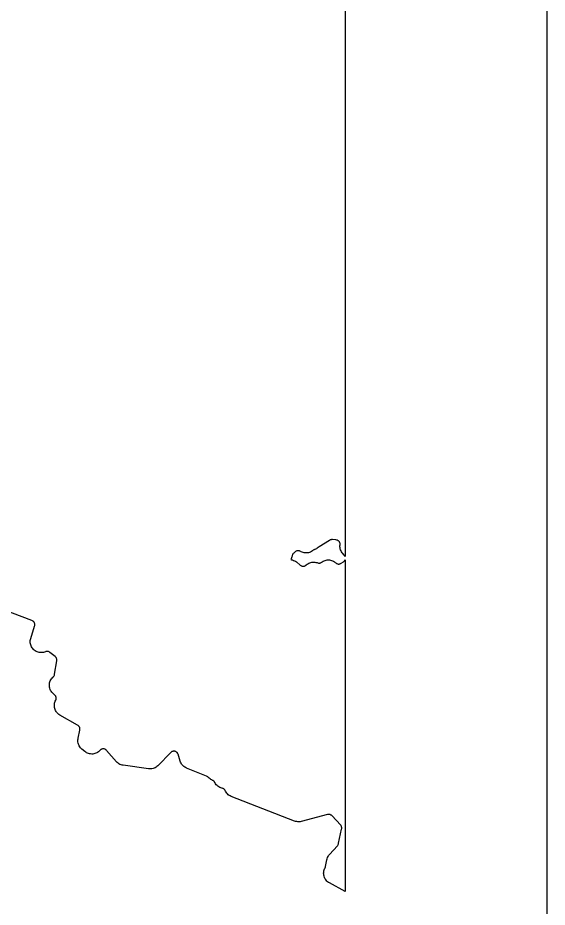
# Model space of a CAD drawing. Header units: metres. Extents: x 0 to 400, y 0 to 202.
# Drawn here: x 368.6 to 400, y 41.1 to 94 of the extents above; entities that cross this region are included whole.
import ezdxf

# ---------------------------------------------------------------- set-up
doc = ezdxf.new("R2010")
doc.units = ezdxf.units.M

msp = doc.modelspace()

# ---------------------------------------------------------------- linework, layer by layer
msp.add_lwpolyline([(400, 202.2006), (0, 202.2006), (0, -0.0004), (400, -0.0004), (400, 202.2006)], close=True)
msp.add_lwpolyline([(388, 131.2306), (388, 61.9746), (387.998, 61.9796), (387.985, 62.0036), (387.972, 62.0226), (387.948, 62.0516), (387.862, 62.1466), (387.822, 62.1946), (387.786, 62.2466), (387.756, 62.3026), (387.732, 62.3606), (387.713, 62.4206), (387.7, 62.4816), (387.693, 62.5446), (387.692, 62.6076), (387.698, 62.6706), (387.699, 62.6786), (387.7, 62.7046), (387.699, 62.7306), (387.695, 62.7546), (387.689, 62.7766), (387.681, 62.8006), (387.671, 62.8216), (387.658, 62.8426), (387.643, 62.8626), (387.626, 62.8806), (387.609, 62.8966), (387.589, 62.9116), (387.564, 62.9256), (387.543, 62.9356), (387.524, 62.9426), (387.497, 62.9486), (387.456, 62.9556), (387.249, 62.9746), (387.211, 62.9766), (387.185, 62.9756), (387.161, 62.9726), (387.141, 62.9676), (387.119, 62.9606), (387.097, 62.9506), (387.061, 62.9306), (386.457, 62.5546), (386.424, 62.5316), (386.393, 62.5056), (386.347, 62.4696), (386.297, 62.4376), (386.245, 62.4106), (386.19, 62.3876), (386.171, 62.3816), (386.151, 62.3726), (386.132, 62.3606), (386.107, 62.3426), (386.106, 62.3416), (386.056, 62.3016), (386.002, 62.2676), (385.945, 62.2396), (385.886, 62.2166), (385.825, 62.1996), (385.762, 62.1886), (385.699, 62.1836), (385.636, 62.1856), (385.573, 62.1926), (385.511, 62.2066), (385.45, 62.2266), (385.392, 62.2516), (385.39, 62.2526), (385.364, 62.2666), (385.316, 62.2936), (385.294, 62.3036), (385.269, 62.3116), (385.245, 62.3166), (385.22, 62.3196), (385.198, 62.3196), (385.173, 62.3176), (385.148, 62.3136), (385.126, 62.3066), (385.1, 62.2966), (385.081, 62.2866), (385.059, 62.2726), (385.026, 62.2466), (384.947, 62.1776), (384.917, 62.1496), (384.902, 62.1316), (384.89, 62.1136), (384.877, 62.0906), (384.867, 62.0676), (384.859, 62.0436), (384.847, 61.9926), (384.84, 61.9616), (384.82, 61.9016), (384.795, 61.8436), (384.767, 61.7916), (384.821, 61.7826), (384.882, 61.7676), (384.941, 61.7466), (384.998, 61.7196), (385.052, 61.6876), (385.103, 61.6506), (385.337, 61.4606), (385.371, 61.4346), (385.392, 61.4226), (385.413, 61.4126), (385.439, 61.4036), (385.46, 61.3986), (385.487, 61.3946), (385.514, 61.3936), (385.538, 61.3946), (385.561, 61.3986), (385.585, 61.4046), (385.606, 61.4126), (385.629, 61.4246), (385.654, 61.4396), (385.675, 61.4556), (385.691, 61.4706), (385.739, 61.5106), (385.79, 61.5456), (385.845, 61.5756), (385.902, 61.6006), (385.961, 61.6196), (386.021, 61.6336), (386.083, 61.6406), (386.145, 61.6426), (386.207, 61.6386), (386.268, 61.6276), (386.328, 61.6116), (386.334, 61.6096), (386.387, 61.5926), (386.412, 61.5876), (386.439, 61.5846), (386.466, 61.5836), (386.489, 61.5856), (386.511, 61.5896), (386.539, 61.5986), (386.56, 61.6066), (386.58, 61.6176), (386.607, 61.6356), (386.64, 61.6596), (386.695, 61.6926), (386.752, 61.7206), (386.812, 61.7426), (386.874, 61.7586), (386.938, 61.7686), (387.001, 61.7716), (387.065, 61.7686), (387.129, 61.7596), (387.191, 61.7446), (387.251, 61.7226), (387.309, 61.6956), (387.363, 61.6626), (387.415, 61.6246), (387.445, 61.5966), (387.473, 61.5746), (387.493, 61.5616), (387.513, 61.5506), (387.539, 61.5406), (387.564, 61.5336), (387.587, 61.5286), (387.612, 61.5266), (387.64, 61.5276), (387.664, 61.5296), (387.687, 61.5346), (387.71, 61.5426), (387.733, 61.5526), (387.769, 61.5736), (387.893, 61.6516), (387.925, 61.6736), (387.943, 61.6896), (387.961, 61.7086), (387.975, 61.7266), (387.989, 61.7486), (388, 61.7696), (388, 42.0756), (387.064, 42.5766), (387.009, 42.6096), (386.957, 42.6486), (386.909, 42.6926), (386.865, 42.7406), (386.827, 42.7936), (386.795, 42.8496), (386.768, 42.9086), (386.747, 42.9706), (386.732, 43.0336), (386.724, 43.0976), (386.722, 43.1626), (386.727, 43.2276), (386.738, 43.2916), (386.756, 43.3536), (386.78, 43.4146), (386.794, 43.4416), (386.801, 43.4576), (386.809, 43.4726), (386.816, 43.4886), (386.824, 43.5106), (386.834, 43.5516), (386.911, 43.9516), (386.927, 44.0196), (386.951, 44.0846), (386.982, 44.1476), (387.019, 44.2056), (387.063, 44.2606), (387.537, 44.7926), (387.564, 44.8266), (387.576, 44.8456), (387.589, 44.8716), (387.599, 44.8976), (387.609, 44.9356), (387.787, 45.7786), (387.793, 45.8206), (387.795, 45.8466), (387.794, 45.8686), (387.791, 45.8946), (387.786, 45.9186), (387.779, 45.9406), (387.769, 45.9626), (387.758, 45.9816), (387.744, 46.0016), (387.718, 46.0326), (387.226, 46.5596), (387.199, 46.5856), (387.181, 46.5996), (387.159, 46.6136), (387.135, 46.6266), (387.113, 46.6356), (387.09, 46.6416), (387.066, 46.6466), (387.045, 46.6486), (387.016, 46.6476), (386.992, 46.6456), (386.954, 46.6376), (385.394, 46.2326), (385.328, 46.2186), (385.261, 46.2126), (385.193, 46.2126), (385.126, 46.2206), (385.06, 46.2346), (384.996, 46.2556), (381.229, 47.7196), (381.169, 47.7466), (381.111, 47.7796), (381.058, 47.8186), (381.008, 47.8636), (380.963, 47.9126), (380.924, 47.9656), (380.89, 48.0226), (380.869, 48.0676), (380.862, 48.0826), (380.858, 48.0896), (380.844, 48.1086), (380.828, 48.1296), (380.812, 48.1456), (380.793, 48.1616), (380.771, 48.1756), (380.75, 48.1876), (380.728, 48.1966), (380.689, 48.2086), (380.683, 48.2096), (380.619, 48.2296), (380.558, 48.2546), (380.5, 48.2866), (380.446, 48.3246), (380.395, 48.3676), (380.349, 48.4156), (380.309, 48.4676), (380.274, 48.5236), (380.273, 48.5266), (380.268, 48.5346), (380.245, 48.5766), (380.231, 48.5956), (380.217, 48.6126), (380.2, 48.6286), (380.181, 48.6436), (380.157, 48.6586), (380.134, 48.6706), (380.128, 48.6726), (380.075, 48.6966), (380.024, 48.7256), (379.976, 48.7596), (379.931, 48.7966), (379.89, 48.8386), (379.871, 48.8586), (379.852, 48.8766), (379.832, 48.8906), (379.81, 48.9036), (379.772, 48.9216), (378.582, 49.4016), (378.525, 49.4286), (378.47, 49.4606), (378.419, 49.4976), (378.372, 49.5396), (378.329, 49.5866), (378.29, 49.6366), (378.257, 49.6906), (378.229, 49.7476), (378.207, 49.8066), (378.077, 50.2196), (378.063, 50.2566), (378.052, 50.2786), (378.039, 50.2996), (378.024, 50.3196), (378.009, 50.3366), (377.99, 50.3526), (377.968, 50.3696), (377.947, 50.3816), (377.929, 50.3896), (377.905, 50.3976), (377.879, 50.4046), (377.854, 50.4076), (377.829, 50.4086), (377.807, 50.4076), (377.782, 50.4036), (377.756, 50.3966), (377.733, 50.3886), (377.711, 50.3786), (377.691, 50.3656), (377.673, 50.3516), (377.644, 50.3256), (376.873, 49.5446), (376.824, 49.4996), (376.77, 49.4596), (376.712, 49.4256), (376.652, 49.3976), (376.588, 49.3756), (376.523, 49.3616), (376.457, 49.3536), (376.39, 49.3516), (376.323, 49.3576), (374.816, 49.5666), (374.751, 49.5796), (374.687, 49.5986), (374.626, 49.6236), (374.568, 49.6556), (374.513, 49.6926), (374.463, 49.7346), (374.417, 49.7826), (373.835, 50.4496), (373.805, 50.4806), (373.788, 50.4956), (373.769, 50.5086), (373.747, 50.5206), (373.722, 50.5316), (373.696, 50.5406), (373.676, 50.5446), (373.651, 50.5476), (373.625, 50.5476), (373.604, 50.5466), (373.579, 50.5416), (373.553, 50.5346), (373.53, 50.5256), (373.51, 50.5156), (373.489, 50.5016), (373.469, 50.4866), (373.45, 50.4676), (373.443, 50.4596), (373.4, 50.4136), (373.352, 50.3736), (373.301, 50.3366), (373.247, 50.3056), (373.19, 50.2806), (373.131, 50.2606), (373.07, 50.2466), (373.008, 50.2376), (372.945, 50.2356), (372.883, 50.2396), (372.821, 50.2496), (372.761, 50.2646), (372.702, 50.2866), (372.646, 50.3126), (372.592, 50.3456), (372.542, 50.3826), (372.364, 50.5286), (372.318, 50.5706), (372.276, 50.6156), (372.239, 50.6656), (372.206, 50.7186), (372.179, 50.7746), (372.158, 50.8326), (372.142, 50.8926), (372.131, 50.9536), (372.127, 51.0156), (372.129, 51.0776), (372.136, 51.1396), (372.143, 51.1706), (372.244, 51.6606), (372.25, 51.6996), (372.251, 51.7266), (372.251, 51.7506), (372.247, 51.7736), (372.242, 51.7986), (372.234, 51.8196), (372.224, 51.8416), (372.212, 51.8626), (372.198, 51.8816), (372.181, 51.9016), (372.164, 51.9176), (372.144, 51.9336), (372.109, 51.9556), (371.057, 52.5516), (371.003, 52.5866), (370.953, 52.6256), (370.907, 52.6696), (370.865, 52.7176), (370.829, 52.7706), (370.797, 52.8256), (370.772, 52.8846), (370.752, 52.9446), (370.738, 53.0076), (370.731, 53.0706), (370.729, 53.1346), (370.734, 53.1986), (370.746, 53.2616), (370.763, 53.3226), (370.786, 53.3816), (370.815, 53.4386), (370.816, 53.4396), (370.823, 53.4576), (370.832, 53.4816), (370.837, 53.5066), (370.84, 53.5296), (370.84, 53.5526), (370.839, 53.5756), (370.834, 53.6006), (370.828, 53.6246), (370.82, 53.6456), (370.809, 53.6696), (370.797, 53.6886), (370.781, 53.7086), (370.753, 53.7396), (370.626, 53.8656), (370.582, 53.9136), (370.543, 53.9656), (370.509, 54.0216), (370.482, 54.0806), (370.46, 54.1426), (370.444, 54.2056), (370.435, 54.2706), (370.433, 54.3356), (370.437, 54.4006), (370.448, 54.4646), (370.465, 54.5276), (370.488, 54.5886), (370.518, 54.6476), (370.553, 54.7026), (370.593, 54.7536), (370.639, 54.8006), (370.674, 54.8336), (370.69, 54.8516), (370.705, 54.8726), (370.718, 54.8966), (370.728, 54.9186), (370.736, 54.9426), (370.745, 54.9846), (370.873, 55.7726), (370.878, 55.8146), (370.878, 55.8356), (370.876, 55.8586), (370.872, 55.8836), (370.865, 55.9066), (370.855, 55.9326), (370.845, 55.9526), (370.833, 55.9706), (370.817, 55.9916), (370.801, 56.0086), (370.77, 56.0356), (370.463, 56.2756), (370.433, 56.2976), (370.414, 56.3086), (370.389, 56.3206), (370.369, 56.3276), (370.348, 56.3326), (370.323, 56.3356), (370.299, 56.3366), (370.275, 56.3356), (370.251, 56.3326), (370.23, 56.3276), (370.207, 56.3196), (370.2, 56.3166), (370.14, 56.2946), (370.078, 56.2786), (370.015, 56.2686), (369.951, 56.2646), (369.887, 56.2676), (369.824, 56.2756), (369.762, 56.2906), (369.701, 56.3126), (369.643, 56.3386), (369.588, 56.3716), (369.537, 56.4096), (369.489, 56.4526), (369.446, 56.4996), (369.408, 56.5506), (369.374, 56.6056), (369.347, 56.6636), (369.325, 56.7236), (369.31, 56.7856), (369.3, 56.8486), (369.297, 56.9126), (369.3, 56.9766), (369.31, 57.0396), (369.325, 57.1016), (369.551, 57.8396), (369.561, 57.8796), (369.564, 57.9026), (369.565, 57.9276), (369.564, 57.9536), (369.56, 57.9766), (369.553, 58.0036), (369.544, 58.0276), (369.534, 58.0486), (369.52, 58.0716), (369.506, 58.0896), (369.487, 58.1096), (369.469, 58.1246), (369.449, 58.1396), (369.425, 58.1526), (369.39, 58.1686), (367.675, 58.8206)])

doc.saveas('drawing.dxf')
